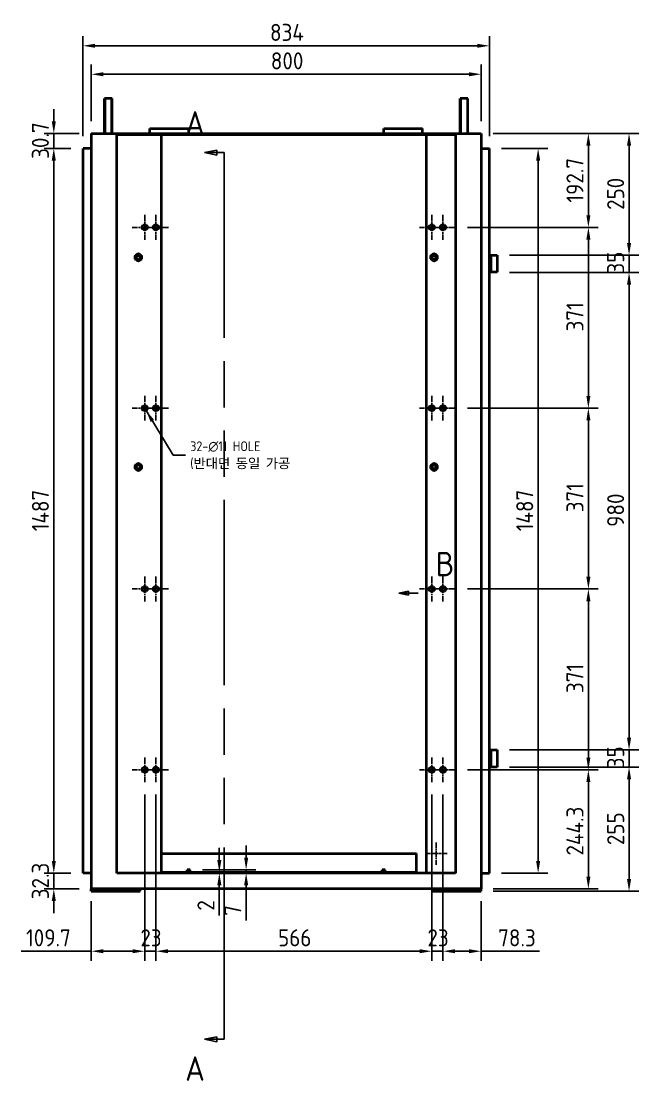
# Model space of a CAD drawing. Header units: millimetres. Extents: x 0 to 51860, y 0 to 5940.
# Drawn here: x 14688 to 15955, y 1581 to 3755 of the extents above; entities that cross this region are included whole.
import ezdxf

# ---------------------------------------------------------------- set-up
doc = ezdxf.new("R2010")
doc.units = ezdxf.units.MM
doc.header["$LTSCALE"] = 10
doc.linetypes.add('CHAIN', pattern=[0.3543, 0.2362, -0.0295, 0.0591, -0.0295])
doc.linetypes.add('DOUBLE_DASH_CHAIN', pattern=[1.2403, 0.6614, -0.0827, 0.1654, -0.0827, 0.1654, -0.0827])
for name, color, linetype, lineweight in [('가시적인 것(ISO)', 3, 'Continuous', 40), ('가시적인 좁은 것(ISO)', 3, 'Continuous', 35), ('기호(ISO)', 5, 'Continuous', 25), ('단면선(ISO)', 7, 'CHAIN', 25), ('중심 표식(ISO)', 1, 'Continuous', 25), ('치수(ISO)', 2, 'Continuous', 25)]:
    doc.layers.add(name, color=color, linetype=linetype, lineweight=lineweight)
doc.styles.add('부품번호텍스트_PSTEK_POSCO', font='isocp.shx')
doc.styles.add('치수 텍스트_PSTEK_POSCO', font='isocp.shx')
doc.dimstyles.new('치수_PSTEK_POSCO', dxfattribs={"dimscale": 10, "dimtxt": 3.5, "dimasz": 2.5, "dimexe": 2, "dimexo": 2.5, "dimgap": 1, "dimtad": 1, "dimrnd": 1e-08, "dimdsep": 46, "dimtxsty": '치수 텍스트_PSTEK_POSCO', "dimcen": 0.09, "dimdle": 10, "dimclrd": 7, "dimclre": 7, "dimclrt": 2, "dimadec": 1, "dimazin": 2, "dimtfac": 1, "dimtmove": 0, "dimatfit": 3, "dimfxl": 0, "dimtolj": 1, "dimlwd": -1, "dimlwe": -1, "dimarcsym": 0})
doc.dimstyles.new('치수_PSTEK_POSCO$7', dxfattribs={"dimscale": 10, "dimtxt": 3.5, "dimasz": 2.5, "dimexe": 2, "dimexo": 2.5, "dimgap": 1, "dimtad": 1, "dimrnd": 1e-08, "dimdsep": 46, "dimtxsty": '치수 텍스트_PSTEK_POSCO', "dimcen": 0.09, "dimdle": 10, "dimclrd": 7, "dimclre": 7, "dimclrt": 2, "dimadec": 1, "dimazin": 2, "dimtfac": 1, "dimtmove": 0, "dimatfit": 3, "dimfxl": 0, "dimtolj": 1, "dimlwd": -1, "dimlwe": -1, "dimarcsym": 0})

# ---------------------------------------------------------------- blocks, each defined once
blk = doc.blocks.new('*D78')
at = {"layer": 'Defpoints', "color": 0}
for p in [(14831.7, 3525.1), (14754.8, 3494.4), (14814.7, 3494.4)]:
    blk.add_point(p, dxfattribs=at)
at = {"layer": '치수(ISO)', "color": 7}
for p, q in [((14754.8, 3550.1), (14754.8, 3575.1)), ((14806.7, 3525.1), (14734.8, 3525.1)), ((14754.8, 3525.1), (14754.8, 3494.4)), ((14789.7, 3494.4), (14734.8, 3494.4)), ((14754.8, 3469.4), (14754.8, 3444.4))]:
    blk.add_line(p, q, dxfattribs=at)
for points in [[(14750.6, 3550.1), (14759, 3550.1), (14754.8, 3525.1)], [(14750.6, 3469.4), (14759, 3469.4), (14754.8, 3494.4)]]:
    blk.add_solid(points, dxfattribs=at)
at = {"layer": '치수(ISO)', "color": 2, "insert": (14727.3, 3473), "char_height": 35, "attachment_point": 4, "rotation": 90, "style": '치수 텍스트_PSTEK_POSCO'}
blk.add_mtext('\\A1;30.7', dxfattribs=at)
blk = doc.blocks.new('*D79')
at = {"layer": 'Defpoints', "color": 0}
for p in [(14814.7, 3494.4), (14754.8, 2007.4), (14814.7, 2007.4)]:
    blk.add_point(p, dxfattribs=at)
at = {"layer": '치수(ISO)', "color": 7}
for p, q in [((14789.7, 3494.4), (14734.8, 3494.4)), ((14754.8, 3469.4), (14754.8, 2032.4)), ((14789.7, 2007.4), (14734.8, 2007.4))]:
    blk.add_line(p, q, dxfattribs=at)
for points in [[(14750.6, 3469.4), (14759, 3469.4), (14754.8, 3494.4)], [(14750.6, 2032.4), (14759, 2032.4), (14754.8, 2007.4)]]:
    blk.add_solid(points, dxfattribs=at)
at = {"layer": '치수(ISO)', "color": 2, "insert": (14727.3, 2708.9), "char_height": 35, "attachment_point": 4, "rotation": 90, "style": '치수 텍스트_PSTEK_POSCO'}
blk.add_mtext('\\A1;1487', dxfattribs=at)
blk = doc.blocks.new('*D80')
at = {"layer": 'Defpoints', "color": 0}
for p in [(14814.7, 2007.4), (14754.8, 1975.1), (14831.7, 1975.1)]:
    blk.add_point(p, dxfattribs=at)
at = {"layer": '치수(ISO)', "color": 7}
for p, q in [((14754.8, 2032.4), (14754.8, 2057.4)), ((14789.7, 2007.4), (14734.8, 2007.4)), ((14754.8, 2007.4), (14754.8, 1975.1)), ((14806.7, 1975.1), (14734.8, 1975.1)), ((14754.8, 1950.1), (14754.8, 1925.1))]:
    blk.add_line(p, q, dxfattribs=at)
for points in [[(14750.6, 2032.4), (14759, 2032.4), (14754.8, 2007.4)], [(14750.6, 1950.1), (14759, 1950.1), (14754.8, 1975.1)]]:
    blk.add_solid(points, dxfattribs=at)
at = {"layer": '치수(ISO)', "color": 2, "insert": (14727.3, 1953.8), "char_height": 35, "attachment_point": 4, "rotation": 90, "style": '치수 텍스트_PSTEK_POSCO'}
blk.add_mtext('\\A1;32.3', dxfattribs=at)
blk = doc.blocks.new('*D81')
at = {"layer": 'Defpoints', "color": 0}
for p in [(14941.4, 2193.9), (14964.4, 2193.9), (14964.4, 1847.2)]:
    blk.add_point(p, dxfattribs=at)
at = {"layer": '치수(ISO)', "color": 7}
for p, q in [((14941.4, 2168.9), (14941.4, 1827.2)), ((14964.4, 2168.9), (14964.4, 1827.2)), ((14916.4, 1847.2), (14891.4, 1847.2)), ((14941.4, 1847.2), (14964.4, 1847.2)), ((14989.4, 1847.2), (15014.4, 1847.2))]:
    blk.add_line(p, q, dxfattribs=at)
for points in [[(14916.4, 1851.3), (14916.4, 1843), (14941.4, 1847.2)], [(14989.4, 1851.3), (14989.4, 1843), (14964.4, 1847.2)]]:
    blk.add_solid(points, dxfattribs=at)
at = {"layer": '치수(ISO)', "color": 2, "insert": (14932.5, 1874.7), "char_height": 35, "attachment_point": 4, "style": '치수 텍스트_PSTEK_POSCO'}
blk.add_mtext('\\A1;23', dxfattribs=at)
blk = doc.blocks.new('*D82')
at = {"layer": 'Defpoints', "color": 0}
for p in [(14964.4, 2193.9), (15530.4, 2193.9), (15530.4, 1847.2)]:
    blk.add_point(p, dxfattribs=at)
at = {"layer": '치수(ISO)', "color": 7}
for p, q in [((14964.4, 2168.9), (14964.4, 1827.2)), ((15530.4, 2168.9), (15530.4, 1827.2)), ((14989.4, 1847.2), (15505.4, 1847.2))]:
    blk.add_line(p, q, dxfattribs=at)
for points in [[(14989.4, 1851.3), (14989.4, 1843), (14964.4, 1847.2)], [(15505.4, 1851.3), (15505.4, 1843), (15530.4, 1847.2)]]:
    blk.add_solid(points, dxfattribs=at)
at = {"layer": '치수(ISO)', "color": 2, "insert": (15215.1, 1874.7), "char_height": 35, "attachment_point": 4, "style": '치수 텍스트_PSTEK_POSCO'}
blk.add_mtext('\\A1;566', dxfattribs=at)
blk = doc.blocks.new('*D83')
at = {"layer": 'Defpoints', "color": 0}
for p in [(15530.4, 2193.9), (15553.4, 2193.9), (15530.4, 1847.2)]:
    blk.add_point(p, dxfattribs=at)
at = {"layer": '치수(ISO)', "color": 7}
for p, q in [((15530.4, 2168.9), (15530.4, 1827.2)), ((15553.4, 2168.9), (15553.4, 1827.2)), ((15505.4, 1847.2), (15480.4, 1847.2)), ((15553.4, 1847.2), (15530.4, 1847.2)), ((15578.4, 1847.2), (15603.4, 1847.2))]:
    blk.add_line(p, q, dxfattribs=at)
for points in [[(15505.4, 1851.3), (15505.4, 1843), (15530.4, 1847.2)], [(15578.4, 1851.3), (15578.4, 1843), (15553.4, 1847.2)]]:
    blk.add_solid(points, dxfattribs=at)
at = {"layer": '치수(ISO)', "color": 2, "insert": (15521.5, 1874.7), "char_height": 35, "attachment_point": 4, "style": '치수 텍스트_PSTEK_POSCO'}
blk.add_mtext('\\A1;23', dxfattribs=at)
blk = doc.blocks.new('*D84')
at = {"layer": 'Defpoints', "color": 0}
for p in [(15553.4, 2193.9), (15631.7, 1975.1), (15631.7, 1847.2)]:
    blk.add_point(p, dxfattribs=at)
at = {"layer": '치수(ISO)', "color": 7}
for p, q in [((15553.4, 2168.9), (15553.4, 1827.2)), ((15631.7, 1950.1), (15631.7, 1827.2)), ((15578.4, 1847.2), (15606.7, 1847.2)), ((15631.7, 1847.2), (15751.7, 1847.2))]:
    blk.add_line(p, q, dxfattribs=at)
for points in [[(15578.4, 1851.3), (15578.4, 1843), (15553.4, 1847.2)], [(15606.7, 1851.3), (15606.7, 1843), (15631.7, 1847.2)]]:
    blk.add_solid(points, dxfattribs=at)
at = {"layer": '치수(ISO)', "color": 2, "insert": (15666.7, 1874.7), "char_height": 35, "attachment_point": 4, "style": '치수 텍스트_PSTEK_POSCO'}
blk.add_mtext('\\A1;78.3', dxfattribs=at)
blk = doc.blocks.new('*D85')
at = {"layer": 'Defpoints', "color": 0}
for p in [(14941.4, 2193.9), (14831.7, 1975.1), (14831.7, 1847.2)]:
    blk.add_point(p, dxfattribs=at)
at = {"layer": '치수(ISO)', "color": 7}
for p, q in [((14941.4, 2168.9), (14941.4, 1827.2)), ((14831.7, 1950.1), (14831.7, 1827.2)), ((14831.7, 1847.2), (14687.9, 1847.2)), ((14916.4, 1847.2), (14856.7, 1847.2))]:
    blk.add_line(p, q, dxfattribs=at)
for points in [[(14856.7, 1851.3), (14856.7, 1843), (14831.7, 1847.2)], [(14916.4, 1851.3), (14916.4, 1843), (14941.4, 1847.2)]]:
    blk.add_solid(points, dxfattribs=at)
at = {"layer": '치수(ISO)', "color": 2, "insert": (14697.9, 1874.7), "char_height": 35, "attachment_point": 4, "style": '치수 텍스트_PSTEK_POSCO'}
blk.add_mtext('\\A1;109.7', dxfattribs=at)
blk = doc.blocks.new('*D86')
at = {"layer": 'Defpoints', "color": 0}
for p in [(15578.9, 2219.4), (15851.8, 2219.4), (15631.7, 1975.1)]:
    blk.add_point(p, dxfattribs=at)
at = {"layer": '치수(ISO)', "color": 7}
for p, q in [((15603.9, 2219.4), (15871.8, 2219.4)), ((15851.8, 2000.1), (15851.8, 2194.4)), ((15656.7, 1975.1), (15871.8, 1975.1))]:
    blk.add_line(p, q, dxfattribs=at)
for points in [[(15847.7, 2194.4), (15856, 2194.4), (15851.8, 2219.4)], [(15847.7, 2000.1), (15856, 2000.1), (15851.8, 1975.1)]]:
    blk.add_solid(points, dxfattribs=at)
at = {"layer": '치수(ISO)', "color": 2, "insert": (15824.3, 2043.6), "char_height": 35, "attachment_point": 4, "rotation": 90, "style": '치수 텍스트_PSTEK_POSCO'}
blk.add_mtext('\\A1;244.3', dxfattribs=at)
blk = doc.blocks.new('*D87')
at = {"layer": 'Defpoints', "color": 0}
for p in [(15578.9, 2590.4), (15851.8, 2590.4), (15578.9, 2219.4)]:
    blk.add_point(p, dxfattribs=at)
at = {"layer": '치수(ISO)', "color": 7}
for p, q in [((15603.9, 2590.4), (15871.8, 2590.4)), ((15851.8, 2244.4), (15851.8, 2565.4)), ((15603.9, 2219.4), (15871.8, 2219.4))]:
    blk.add_line(p, q, dxfattribs=at)
for points in [[(15847.7, 2565.4), (15856, 2565.4), (15851.8, 2590.4)], [(15847.7, 2244.4), (15856, 2244.4), (15851.8, 2219.4)]]:
    blk.add_solid(points, dxfattribs=at)
at = {"layer": '치수(ISO)', "color": 2, "insert": (15824.3, 2376.9), "char_height": 35, "attachment_point": 4, "rotation": 90, "style": '치수 텍스트_PSTEK_POSCO'}
blk.add_mtext('\\A1;371', dxfattribs=at)
blk = doc.blocks.new('*D88')
at = {"layer": 'Defpoints', "color": 0}
for p in [(15578.9, 2961.4), (15851.8, 2961.4), (15578.9, 2590.4)]:
    blk.add_point(p, dxfattribs=at)
at = {"layer": '치수(ISO)', "color": 7}
for p, q in [((15603.9, 2961.4), (15871.8, 2961.4)), ((15851.8, 2615.4), (15851.8, 2936.4)), ((15603.9, 2590.4), (15871.8, 2590.4))]:
    blk.add_line(p, q, dxfattribs=at)
for points in [[(15847.7, 2936.4), (15856, 2936.4), (15851.8, 2961.4)], [(15847.7, 2615.4), (15856, 2615.4), (15851.8, 2590.4)]]:
    blk.add_solid(points, dxfattribs=at)
at = {"layer": '치수(ISO)', "color": 2, "insert": (15824.3, 2747.9), "char_height": 35, "attachment_point": 4, "rotation": 90, "style": '치수 텍스트_PSTEK_POSCO'}
blk.add_mtext('\\A1;371', dxfattribs=at)
blk = doc.blocks.new('*D89')
at = {"layer": 'Defpoints', "color": 0}
for p in [(15578.9, 3332.4), (15851.8, 3332.4), (15578.9, 2961.4)]:
    blk.add_point(p, dxfattribs=at)
at = {"layer": '치수(ISO)', "color": 7}
for p, q in [((15603.9, 3332.4), (15871.8, 3332.4)), ((15851.8, 2986.4), (15851.8, 3307.4)), ((15603.9, 2961.4), (15871.8, 2961.4))]:
    blk.add_line(p, q, dxfattribs=at)
for points in [[(15847.7, 3307.4), (15856, 3307.4), (15851.8, 3332.4)], [(15847.7, 2986.4), (15856, 2986.4), (15851.8, 2961.4)]]:
    blk.add_solid(points, dxfattribs=at)
at = {"layer": '치수(ISO)', "color": 2, "insert": (15824.3, 3118.9), "char_height": 35, "attachment_point": 4, "rotation": 90, "style": '치수 텍스트_PSTEK_POSCO'}
blk.add_mtext('\\A1;371', dxfattribs=at)
blk = doc.blocks.new('*D90')
at = {"layer": 'Defpoints', "color": 0}
for p in [(15631.7, 3525.1), (15851.8, 3525.1), (15578.9, 3332.4)]:
    blk.add_point(p, dxfattribs=at)
at = {"layer": '치수(ISO)', "color": 7}
for p, q in [((15656.7, 3525.1), (15871.8, 3525.1)), ((15851.8, 3357.4), (15851.8, 3500.1)), ((15603.9, 3332.4), (15871.8, 3332.4))]:
    blk.add_line(p, q, dxfattribs=at)
for points in [[(15847.7, 3500.1), (15856, 3500.1), (15851.8, 3525.1)], [(15847.7, 3357.4), (15856, 3357.4), (15851.8, 3332.4)]]:
    blk.add_solid(points, dxfattribs=at)
at = {"layer": '치수(ISO)', "color": 2, "insert": (15824.3, 3383.2), "char_height": 35, "attachment_point": 4, "rotation": 90, "style": '치수 텍스트_PSTEK_POSCO'}
blk.add_mtext('\\A1;192.7', dxfattribs=at)
blk = doc.blocks.new('*D91')
at = {"layer": 'Defpoints', "color": 0}
for p in [(15648.7, 3494.4), (15748.7, 3494.4), (15648.7, 2007.4)]:
    blk.add_point(p, dxfattribs=at)
at = {"layer": '치수(ISO)', "color": 7}
for p, q in [((15673.7, 3494.4), (15768.7, 3494.4)), ((15748.7, 2032.4), (15748.7, 3469.4)), ((15673.7, 2007.4), (15768.7, 2007.4))]:
    blk.add_line(p, q, dxfattribs=at)
for points in [[(15744.6, 3469.4), (15752.9, 3469.4), (15748.7, 3494.4)], [(15744.6, 2032.4), (15752.9, 2032.4), (15748.7, 2007.4)]]:
    blk.add_solid(points, dxfattribs=at)
at = {"layer": '치수(ISO)', "color": 2, "insert": (15721.2, 2708.9), "char_height": 35, "attachment_point": 4, "rotation": 90, "style": '치수 텍스트_PSTEK_POSCO'}
blk.add_mtext('\\A1;1487', dxfattribs=at)
blk = doc.blocks.new('2dTransSection0')
at = {"layer": '단면선(ISO)', "linetype": 'Continuous'}
for p, q in [((449.4, 349.07), (446.9, 348.57)), ((449.4, 348.57), (446.9, 348.57)), ((446.9, 348.57), (449.4, 348.07)), ((449.4, 348.07), (449.4, 349.07)), ((450.9, 348.57), (449.4, 348.57)), ((450.9, 348.57), (450.9, 344.81)), ((450.9, 170.39), (450.9, 166.64)), ((449.4, 167.14), (446.9, 166.64)), ((449.4, 166.64), (446.9, 166.64)), ((446.9, 166.64), (449.4, 166.14)), ((449.4, 166.14), (449.4, 167.14)), ((450.9, 166.64), (449.4, 166.64))]:
    blk.add_line(p, q, dxfattribs=at)
at = {"layer": '단면선(ISO)', "linetype": 'DOUBLE_DASH_CHAIN', "ltscale": 5.746134}
blk.add_line((450.9, 348.57), (450.9, 166.64), dxfattribs=at)
at = {"layer": '단면선(ISO)', "linetype": 'Continuous', "flags": 128}
for points in [[(449.4, 349.07), (446.9, 348.57)], [(449.4, 167.14), (446.9, 166.64)]]:
    blk.add_lwpolyline(points, dxfattribs=at)
at = {"layer": '단면선(ISO)'}
for points in [[(449.4, 349.07), (446.9, 348.57), (449.4, 348.07), (449.4, 349.07)], [(449.4, 167.14), (446.9, 166.64), (449.4, 166.14), (449.4, 167.14)]]:
    blk.add_solid(points, dxfattribs=at)
at = {"layer": '단면선(ISO)', "char_height": 5, "attachment_point": 7, "style": '부품번호텍스트_PSTEK_POSCO'}
for insert in [(442.93, 352.07), (442.93, 158.13)]:
    blk.add_mtext('A', dxfattribs=dict(at, insert=insert))
blk = doc.blocks.new('2dTransSection1')
at = {"layer": '단면선(ISO)', "linetype": 'Continuous'}
for p, q in [((488.77, 258.56), (486.77, 258.16)), ((488.77, 258.16), (486.77, 258.16)), ((486.77, 258.16), (488.77, 257.76)), ((488.77, 257.76), (488.77, 258.56)), ((490.77, 258.16), (488.77, 258.16))]:
    blk.add_line(p, q, dxfattribs=at)
at = {"layer": '단면선(ISO)', "linetype": 'Continuous', "flags": 128}
blk.add_lwpolyline([(488.77, 258.56), (486.77, 258.16)], dxfattribs=at)
at = {"layer": '단면선(ISO)'}
blk.add_solid([(488.77, 258.56), (486.77, 258.16), (488.77, 257.76), (488.77, 258.56)], dxfattribs=at)
at = {"layer": '단면선(ISO)', "insert": (494.34, 261.66), "char_height": 5, "attachment_point": 7, "style": '부품번호텍스트_PSTEK_POSCO'}
blk.add_mtext('B', dxfattribs=at)
blk = doc.blocks.new('*D139')
at = {"layer": 'Defpoints', "color": 0}
for p in [(15664.7, 3240.1), (15664.7, 2260.1), (15935.3, 2260.1)]:
    blk.add_point(p, dxfattribs=at)
at = {"layer": '치수(ISO)', "color": 7}
for p, q in [((15689.7, 3240.1), (15955.3, 3240.1)), ((15935.3, 3215.1), (15935.3, 2285.1)), ((15689.7, 2260.1), (15955.3, 2260.1))]:
    blk.add_line(p, q, dxfattribs=at)
for points in [[(15931.1, 3215.1), (15939.5, 3215.1), (15935.3, 3240.1)], [(15931.1, 2285.1), (15939.5, 2285.1), (15935.3, 2260.1)]]:
    blk.add_solid(points, dxfattribs=at)
at = {"layer": '치수(ISO)', "color": 2, "insert": (15907.8, 2717.9), "char_height": 35, "attachment_point": 4, "rotation": 90, "style": '치수 텍스트_PSTEK_POSCO'}
blk.add_mtext('\\A1;980', dxfattribs=at)
blk = doc.blocks.new('*D140')
at = {"layer": 'Defpoints', "color": 0}
for p in [(15664.7, 2260.1), (15935.3, 2260.1), (15664.7, 2225.1)]:
    blk.add_point(p, dxfattribs=at)
at = {"layer": '치수(ISO)', "color": 7}
for p, q in [((15935.3, 2285.1), (15935.3, 2310.1)), ((15689.7, 2260.1), (15955.3, 2260.1)), ((15935.3, 2225.1), (15935.3, 2260.1)), ((15689.7, 2225.1), (15955.3, 2225.1)), ((15935.3, 2200.1), (15935.3, 2175.1))]:
    blk.add_line(p, q, dxfattribs=at)
for points in [[(15931.1, 2285.1), (15939.5, 2285.1), (15935.3, 2260.1)], [(15931.1, 2200.1), (15939.5, 2200.1), (15935.3, 2225.1)]]:
    blk.add_solid(points, dxfattribs=at)
at = {"layer": '치수(ISO)', "color": 2, "insert": (15907.8, 2222.6), "char_height": 35, "attachment_point": 4, "rotation": 90, "style": '치수 텍스트_PSTEK_POSCO'}
blk.add_mtext('\\A1;35', dxfattribs=at)
blk = doc.blocks.new('*D141')
at = {"layer": 'Defpoints', "color": 0}
for p in [(15664.7, 2225.1), (15631.7, 1970.1), (15935.3, 1970.1)]:
    blk.add_point(p, dxfattribs=at)
at = {"layer": '치수(ISO)', "color": 7}
for p, q in [((15689.7, 2225.1), (15955.3, 2225.1)), ((15935.3, 2200.1), (15935.3, 1995.1)), ((15656.7, 1970.1), (15955.3, 1970.1))]:
    blk.add_line(p, q, dxfattribs=at)
for points in [[(15931.1, 2200.1), (15939.5, 2200.1), (15935.3, 2225.1)], [(15931.1, 1995.1), (15939.5, 1995.1), (15935.3, 1970.1)]]:
    blk.add_solid(points, dxfattribs=at)
at = {"layer": '치수(ISO)', "color": 2, "insert": (15907.8, 2064.9), "char_height": 35, "attachment_point": 4, "rotation": 90, "style": '치수 텍스트_PSTEK_POSCO'}
blk.add_mtext('\\A1;255', dxfattribs=at)
blk = doc.blocks.new('*D142')
at = {"layer": 'Defpoints', "color": 0}
for p in [(15664.7, 3275.1), (15664.7, 3240.1), (15935.3, 3240.1)]:
    blk.add_point(p, dxfattribs=at)
at = {"layer": '치수(ISO)', "color": 7}
for p, q in [((15935.3, 3300.1), (15935.3, 3325.1)), ((15689.7, 3275.1), (15955.3, 3275.1)), ((15935.3, 3275.1), (15935.3, 3240.1)), ((15689.7, 3240.1), (15955.3, 3240.1)), ((15935.3, 3215.1), (15935.3, 3190.1))]:
    blk.add_line(p, q, dxfattribs=at)
for points in [[(15931.1, 3300.1), (15939.5, 3300.1), (15935.3, 3275.1)], [(15931.1, 3215.1), (15939.5, 3215.1), (15935.3, 3240.1)]]:
    blk.add_solid(points, dxfattribs=at)
at = {"layer": '치수(ISO)', "color": 2, "insert": (15907.8, 3237.6), "char_height": 35, "attachment_point": 4, "rotation": 90, "style": '치수 텍스트_PSTEK_POSCO'}
blk.add_mtext('\\A1;35', dxfattribs=at)
blk = doc.blocks.new('*D143')
at = {"layer": 'Defpoints', "color": 0}
for p in [(15631.7, 3525.1), (15664.7, 3275.1), (15935.3, 3275.1)]:
    blk.add_point(p, dxfattribs=at)
at = {"layer": '치수(ISO)', "color": 7}
for p, q in [((15656.7, 3525.1), (15955.3, 3525.1)), ((15935.3, 3500.1), (15935.3, 3300.1)), ((15689.7, 3275.1), (15955.3, 3275.1))]:
    blk.add_line(p, q, dxfattribs=at)
for points in [[(15931.1, 3500.1), (15939.5, 3500.1), (15935.3, 3525.1)], [(15931.1, 3300.1), (15939.5, 3300.1), (15935.3, 3275.1)]]:
    blk.add_solid(points, dxfattribs=at)
at = {"layer": '치수(ISO)', "color": 2, "insert": (15907.8, 3368.2), "char_height": 35, "attachment_point": 4, "rotation": 90, "style": '치수 텍스트_PSTEK_POSCO'}
blk.add_mtext('\\A1;250', dxfattribs=at)
blk = doc.blocks.new('*D144')
at = {"layer": 'Defpoints', "color": 0}
for p in [(15648.7, 3704.9), (14814.7, 3494.4), (15648.7, 3494.4)]:
    blk.add_point(p, dxfattribs=at)
at = {"layer": '치수(ISO)', "color": 7}
for p, q in [((14814.7, 3519.4), (14814.7, 3724.9)), ((15648.7, 3519.4), (15648.7, 3724.9)), ((14839.7, 3704.9), (15623.7, 3704.9))]:
    blk.add_line(p, q, dxfattribs=at)
for points in [[(14839.7, 3709.1), (14839.7, 3700.8), (14814.7, 3704.9)], [(15623.7, 3709.1), (15623.7, 3700.8), (15648.7, 3704.9)]]:
    blk.add_solid(points, dxfattribs=at)
at = {"layer": '치수(ISO)', "color": 2, "insert": (15198.5, 3732.4), "char_height": 35, "attachment_point": 4, "style": '치수 텍스트_PSTEK_POSCO'}
blk.add_mtext('\\A1;834', dxfattribs=at)
blk = doc.blocks.new('*D145')
at = {"layer": 'Defpoints', "color": 0}
for p in [(15631.7, 3646.5), (14831.7, 3525.1), (15631.7, 3525.1)]:
    blk.add_point(p, dxfattribs=at)
at = {"layer": '치수(ISO)', "color": 7}
for p, q in [((14831.7, 3550.1), (14831.7, 3666.5)), ((15631.7, 3550.1), (15631.7, 3666.5)), ((14856.7, 3646.5), (15606.7, 3646.5))]:
    blk.add_line(p, q, dxfattribs=at)
for points in [[(14856.7, 3650.7), (14856.7, 3642.3), (14831.7, 3646.5)], [(15606.7, 3650.7), (15606.7, 3642.3), (15631.7, 3646.5)]]:
    blk.add_solid(points, dxfattribs=at)
at = {"layer": '치수(ISO)', "color": 2, "insert": (15200.2, 3674), "char_height": 35, "attachment_point": 4, "style": '치수 텍스트_PSTEK_POSCO'}
blk.add_mtext('\\A1;800', dxfattribs=at)
blk = doc.blocks.new('*D159')
at = {"layer": 'Defpoints', "color": 0}
for p in [(15034.7, 2014.4), (15100.8, 2007.4), (15149.5, 2007.4)]:
    blk.add_point(p, dxfattribs=at)
at = {"layer": '치수(ISO)', "color": 7}
for p, q in [((15149.5, 2039.4), (15149.5, 2064.4)), ((15059.7, 2014.4), (15169.5, 2014.4)), ((15149.5, 2014.4), (15149.5, 2007.4)), ((15149.5, 1982.4), (15149.5, 1909.9))]:
    blk.add_line(p, q, dxfattribs=at)
for points in [[(15145.4, 2039.4), (15153.7, 2039.4), (15149.5, 2014.4)], [(15145.4, 1982.4), (15153.7, 1982.4), (15149.5, 2007.4)]]:
    blk.add_solid(points, dxfattribs=at)
at = {"layer": '치수(ISO)', "color": 2, "insert": (15122, 1919.9), "char_height": 35, "attachment_point": 4, "rotation": 90, "style": '치수 텍스트_PSTEK_POSCO'}
blk.add_mtext('\\A1;7', dxfattribs=at)
blk = doc.blocks.new('*D160')
at = {"layer": 'Defpoints', "color": 0}
for p in [(15034.7, 2009.4), (15094.5, 2007.4), (15146.8, 2007.4)]:
    blk.add_point(p, dxfattribs=at)
at = {"layer": '치수(ISO)', "color": 7}
for p, q in [((15094.5, 2034.4), (15094.5, 2059.4)), ((15059.7, 2009.4), (15114.5, 2009.4)), ((15094.5, 2009.4), (15094.5, 2007.4)), ((15094.5, 1982.4), (15094.5, 1920.4))]:
    blk.add_line(p, q, dxfattribs=at)
for points in [[(15090.3, 2034.4), (15098.7, 2034.4), (15094.5, 2009.4)], [(15090.3, 1982.4), (15098.7, 1982.4), (15094.5, 2007.4)]]:
    blk.add_solid(points, dxfattribs=at)
at = {"layer": '치수(ISO)', "color": 2, "insert": (15067, 1930.4), "char_height": 35, "attachment_point": 4, "rotation": 90, "style": '치수 텍스트_PSTEK_POSCO'}
blk.add_mtext('\\A1;2', dxfattribs=at)

msp = doc.modelspace()

# ---------------------------------------------------------------- linework, layer by layer
at = {"layer": '가시적인 것(ISO)'}
for p, q in [((14874.7464, 3596.813), (14858.7464, 3596.813)), ((14858.7464, 3525.113), (14858.7464, 3596.813)), ((14874.7464, 3525.113), (14874.7464, 3596.813)), ((15604.7464, 3596.813), (15588.7464, 3596.813)), ((15588.7464, 3525.113), (15588.7464, 3596.813)), ((15604.7464, 3525.113), (15604.7464, 3596.813)), ((14831.7464, 3525.113), (15631.7464, 3525.113)), ((14831.7464, 3525.113), (14831.7464, 1975.113)), ((14884.0464, 3522.813), (15579.4464, 3522.813)), ((14884.0464, 2007.413), (14884.0464, 3522.813)), ((14951.7464, 3525.113), (14951.7464, 3535.113)), ((14951.7464, 3535.113), (15031.7464, 3535.113)), ((14976.0464, 2007.413), (14976.0464, 3522.813)), ((15031.7464, 3525.113), (15031.7464, 3535.113)), ((15431.7464, 3525.113), (15431.7464, 3535.113)), ((15431.7464, 3535.113), (15511.7464, 3535.113)), ((15511.7464, 3525.113), (15511.7464, 3535.113)), ((15519.4464, 2007.413), (15519.4464, 3522.813)), ((15579.4464, 3522.813), (15579.4464, 2007.413)), ((15631.7464, 3525.113), (15631.7464, 1975.113)), ((14814.7464, 2007.413), (14814.7464, 3494.413)), ((14831.7464, 3494.413), (14814.7464, 3494.413)), ((15631.7464, 3494.413), (15648.7464, 3494.413)), ((15648.7464, 2007.413), (15648.7464, 3494.413)), ((15648.7464, 3275.113), (15651.7464, 3275.113)), ((15651.7464, 3275.113), (15664.7464, 3275.113)), ((15651.7464, 3275.113), (15651.7464, 3240.113)), ((15664.7464, 3275.113), (15664.7464, 3240.113)), ((15651.7464, 3240.113), (15648.7464, 3240.113)), ((15664.7464, 3240.113), (15651.7464, 3240.113)), ((15648.7464, 2260.113), (15651.7464, 2260.113)), ((15651.7464, 2260.113), (15664.7464, 2260.113)), ((15651.7464, 2260.113), (15651.7464, 2225.113)), ((15664.7464, 2260.113), (15664.7464, 2225.113)), ((15651.7464, 2225.113), (15648.7464, 2225.113)), ((15664.7464, 2225.113), (15651.7464, 2225.113)), ((14976.0464, 2047.413), (15499.0464, 2047.413)), ((15499.0464, 2009.413), (15499.0464, 2047.413)), ((14831.7464, 2007.413), (14814.7464, 2007.413)), ((15579.4464, 2007.413), (14884.0464, 2007.413)), ((14976.0464, 2009.413), (15026.7464, 2009.413)), ((15036.7464, 2009.413), (15026.7464, 2009.413)), ((15026.7464, 2007.413), (15026.7464, 2009.413)), ((15034.7464, 2014.413), (15028.7464, 2014.413)), ((15028.7464, 2009.413), (15028.7464, 2014.413)), ((15034.7464, 2009.413), (15034.7464, 2014.413)), ((15036.7464, 2007.413), (15036.7464, 2009.413)), ((15036.7464, 2009.413), (15426.7464, 2009.413)), ((15436.7464, 2009.413), (15426.7464, 2009.413)), ((15426.7464, 2007.413), (15426.7464, 2009.413)), ((15434.7464, 2014.413), (15428.7464, 2014.413)), ((15428.7464, 2009.413), (15428.7464, 2014.413)), ((15434.7464, 2009.413), (15434.7464, 2014.413)), ((15436.7464, 2007.413), (15436.7464, 2009.413)), ((15436.7464, 2009.413), (15499.0464, 2009.413)), ((15499.0464, 2007.413), (15499.0464, 2009.413)), ((15631.7464, 2007.413), (15648.7464, 2007.413)), ((15631.7464, 1975.113), (14831.7464, 1975.113)), ((14831.7464, 1975.113), (14931.7464, 1975.113)), ((14831.7464, 1970.113), (14831.7464, 1975.113)), ((14831.7464, 1970.113), (14931.7464, 1970.113)), ((14931.7464, 1970.113), (14931.7464, 1975.113)), ((15531.7464, 1975.113), (15631.7464, 1975.113)), ((15531.7464, 1970.113), (15531.7464, 1975.113)), ((15531.7464, 1970.113), (15631.7464, 1970.113)), ((15631.7464, 1970.113), (15631.7464, 1975.113))]:
    msp.add_line(p, q, dxfattribs=at)
for centre, radius in [((14941.4464, 3332.413), 5.5), ((14964.4464, 3332.413), 5.5), ((15530.4464, 3332.413), 5.5), ((15553.4464, 3332.413), 5.5), ((14928.2464, 3270.813), 4.2), ((14928.2464, 3270.813), 4), ((15535.2464, 3270.813), 4.2), ((15535.2464, 3270.813), 4), ((14941.4464, 2961.413), 5.5), ((14964.4464, 2961.413), 5.5), ((15530.4464, 2961.413), 5.5), ((15553.4464, 2961.413), 5.5), ((14928.2464, 2840.813), 4.2), ((14928.2464, 2840.813), 4), ((15535.2464, 2840.813), 4.2), ((15535.2464, 2840.813), 4), ((14941.4464, 2590.413), 5.5), ((14964.4464, 2590.413), 5.5), ((15530.4464, 2590.413), 5.5), ((15553.4464, 2590.413), 5.5), ((14941.4464, 2219.413), 5.5), ((14964.4464, 2219.413), 5.5), ((15530.4464, 2219.413), 5.5), ((15553.4464, 2219.413), 5.5)]:
    msp.add_circle(centre, radius, dxfattribs=at)
for centre, radius, start, end in [((14928.2464, 3270.813), 6.5, 120, 180), ((14928.2464, 3270.813), 7.1903, 145.3110652, 154.6889348), ((14928.2464, 3270.813), 6.5, 180, 240), ((14928.2464, 3270.813), 7.1903, 205.3110652, 214.6889348), ((14928.2464, 3270.813), 6.5, 60, 120), ((14928.2464, 3270.813), 6.5, 240, 300), ((14928.2464, 3270.813), 7.1903, 85.3110652, 94.6889348), ((14928.2464, 3270.813), 7.1903, 265.3110652, 274.6889348), ((14928.2464, 3270.813), 6.5, 0, 60), ((14928.2464, 3270.813), 6.5, 300, 0), ((14928.2464, 3270.813), 7.1903, 25.3110652, 34.6889348), ((14928.2464, 3270.813), 7.1903, 325.3110652, 334.6889348), ((15535.2464, 3270.813), 6.5, 120, 180), ((15535.2464, 3270.813), 7.1903, 145.3110652, 154.6889348), ((15535.2464, 3270.813), 6.5, 180, 240), ((15535.2464, 3270.813), 7.1903, 205.3110652, 214.6889348), ((15535.2464, 3270.813), 6.5, 60, 120), ((15535.2464, 3270.813), 6.5, 240, 300), ((15535.2464, 3270.813), 7.1903, 85.3110652, 94.6889348), ((15535.2464, 3270.813), 7.1903, 265.3110652, 274.6889348), ((15535.2464, 3270.813), 6.5, 0, 60), ((15535.2464, 3270.813), 6.5, 300, 0), ((15535.2464, 3270.813), 7.1903, 25.3110652, 34.6889348), ((15535.2464, 3270.813), 7.1903, 325.3110652, 334.6889348), ((14928.2464, 2840.813), 6.5, 120, 180), ((14928.2464, 2840.813), 7.1903, 145.3110652, 154.6889348), ((14928.2464, 2840.813), 6.5, 180, 240), ((14928.2464, 2840.813), 7.1903, 205.3110652, 214.6889348), ((14928.2464, 2840.813), 6.5, 60, 120), ((14928.2464, 2840.813), 6.5, 240, 300), ((14928.2464, 2840.813), 7.1903, 85.3110652, 94.6889348), ((14928.2464, 2840.813), 7.1903, 265.3110652, 274.6889348), ((14928.2464, 2840.813), 6.5, 0, 60), ((14928.2464, 2840.813), 6.5, 300, 0), ((14928.2464, 2840.813), 7.1903, 25.3110652, 34.6889348), ((14928.2464, 2840.813), 7.1903, 325.3110652, 334.6889348), ((15535.2464, 2840.813), 6.5, 120, 180), ((15535.2464, 2840.813), 7.1903, 145.3110652, 154.6889348), ((15535.2464, 2840.813), 6.5, 180, 240), ((15535.2464, 2840.813), 7.1903, 205.3110652, 214.6889348), ((15535.2464, 2840.813), 6.5, 60, 120), ((15535.2464, 2840.813), 6.5, 240, 300), ((15535.2464, 2840.813), 7.1903, 85.3110652, 94.6889348), ((15535.2464, 2840.813), 7.1903, 265.3110652, 274.6889348), ((15535.2464, 2840.813), 6.5, 0, 60), ((15535.2464, 2840.813), 6.5, 300, 0), ((15535.2464, 2840.813), 7.1903, 25.3110652, 34.6889348), ((15535.2464, 2840.813), 7.1903, 325.3110652, 334.6889348)]:
    msp.add_arc(centre, radius, start, end, dxfattribs=at)
for points, weights in [([(14921.7464, 3270.813), (14921.7464, 3272.2725), (14921.7464, 3273.8871)], [1, 1.03161221876, 1.01056542855]), ([(14921.7464, 3267.7389), (14921.7464, 3269.3535), (14921.7464, 3270.813)], [1.01056542855, 1.03161221876, 1]), ([(14922.3342, 3274.9051), (14923.7324, 3275.7124), (14924.9964, 3276.4422)], [1.01056542855, 1.03161221876, 1]), ([(14924.9964, 3265.1838), (14923.7324, 3265.9136), (14922.3342, 3266.7209)], [1, 1.03161221876, 1.01056542855]), ([(14924.9964, 3276.4422), (14926.2604, 3277.1719), (14927.6586, 3277.9792)], [1, 1.03161221876, 1.01056542855]), ([(14927.6586, 3263.6468), (14926.2604, 3264.4541), (14924.9964, 3265.1838)], [1.01056542855, 1.03161221876, 1]), ([(14928.8342, 3277.9792), (14930.2324, 3277.1719), (14931.4964, 3276.4422)], [1.01056542855, 1.03161221876, 1]), ([(14931.4964, 3265.1838), (14930.2324, 3264.4541), (14928.8342, 3263.6468)], [1, 1.03161221876, 1.01056542855]), ([(14931.4964, 3276.4422), (14932.7604, 3275.7124), (14934.1586, 3274.9051)], [1, 1.03161221876, 1.01056542855]), ([(14934.1586, 3266.7209), (14932.7604, 3265.9136), (14931.4964, 3265.1838)], [1.01056542855, 1.03161221876, 1]), ([(14934.7464, 3273.8871), (14934.7464, 3272.2725), (14934.7464, 3270.813)], [1.01056542855, 1.03161221876, 1]), ([(14934.7464, 3270.813), (14934.7464, 3269.3535), (14934.7464, 3267.7389)], [1, 1.03161221876, 1.01056542855]), ([(15528.7464, 3270.813), (15528.7464, 3272.2725), (15528.7464, 3273.8871)], [1, 1.03161221876, 1.01056542855]), ([(15528.7464, 3267.7389), (15528.7464, 3269.3535), (15528.7464, 3270.813)], [1.01056542855, 1.03161221876, 1]), ([(15529.3342, 3274.9051), (15530.7324, 3275.7124), (15531.9964, 3276.4422)], [1.01056542855, 1.03161221876, 1]), ([(15531.9964, 3265.1838), (15530.7324, 3265.9136), (15529.3342, 3266.7209)], [1, 1.03161221876, 1.01056542855]), ([(15531.9964, 3276.4422), (15533.2604, 3277.1719), (15534.6586, 3277.9792)], [1, 1.03161221876, 1.01056542855]), ([(15534.6586, 3263.6468), (15533.2604, 3264.4541), (15531.9964, 3265.1838)], [1.01056542855, 1.03161221876, 1]), ([(15535.8342, 3277.9792), (15537.2324, 3277.1719), (15538.4964, 3276.4422)], [1.01056542855, 1.03161221876, 1]), ([(15538.4964, 3265.1838), (15537.2324, 3264.4541), (15535.8342, 3263.6468)], [1, 1.03161221876, 1.01056542855]), ([(15538.4964, 3276.4422), (15539.7604, 3275.7124), (15541.1586, 3274.9051)], [1, 1.03161221876, 1.01056542855]), ([(15541.1586, 3266.7209), (15539.7604, 3265.9136), (15538.4964, 3265.1838)], [1.01056542855, 1.03161221876, 1]), ([(15541.7464, 3273.8871), (15541.7464, 3272.2725), (15541.7464, 3270.813)], [1.01056542855, 1.03161221876, 1]), ([(15541.7464, 3270.813), (15541.7464, 3269.3535), (15541.7464, 3267.7389)], [1, 1.03161221876, 1.01056542855]), ([(14921.7464, 2840.813), (14921.7464, 2842.2725), (14921.7464, 2843.8871)], [1, 1.03161221876, 1.01056542855]), ([(14921.7464, 2837.7389), (14921.7464, 2839.3535), (14921.7464, 2840.813)], [1.01056542855, 1.03161221876, 1]), ([(14922.3342, 2844.9051), (14923.7324, 2845.7124), (14924.9964, 2846.4422)], [1.01056542855, 1.03161221876, 1]), ([(14924.9964, 2835.1838), (14923.7324, 2835.9136), (14922.3342, 2836.7209)], [1, 1.03161221876, 1.01056542855]), ([(14924.9964, 2846.4422), (14926.2604, 2847.1719), (14927.6586, 2847.9792)], [1, 1.03161221876, 1.01056542855]), ([(14927.6586, 2833.6468), (14926.2604, 2834.4541), (14924.9964, 2835.1838)], [1.01056542855, 1.03161221876, 1]), ([(14928.8342, 2847.9792), (14930.2324, 2847.1719), (14931.4964, 2846.4422)], [1.01056542855, 1.03161221876, 1]), ([(14931.4964, 2835.1838), (14930.2324, 2834.4541), (14928.8342, 2833.6468)], [1, 1.03161221876, 1.01056542855]), ([(14931.4964, 2846.4422), (14932.7604, 2845.7124), (14934.1586, 2844.9051)], [1, 1.03161221876, 1.01056542855]), ([(14934.1586, 2836.7209), (14932.7604, 2835.9136), (14931.4964, 2835.1838)], [1.01056542855, 1.03161221876, 1]), ([(14934.7464, 2843.8871), (14934.7464, 2842.2725), (14934.7464, 2840.813)], [1.01056542855, 1.03161221876, 1]), ([(14934.7464, 2840.813), (14934.7464, 2839.3535), (14934.7464, 2837.7389)], [1, 1.03161221876, 1.01056542855]), ([(15528.7464, 2840.813), (15528.7464, 2842.2725), (15528.7464, 2843.8871)], [1, 1.03161221876, 1.01056542855]), ([(15528.7464, 2837.7389), (15528.7464, 2839.3535), (15528.7464, 2840.813)], [1.01056542855, 1.03161221876, 1]), ([(15529.3342, 2844.9051), (15530.7324, 2845.7124), (15531.9964, 2846.4422)], [1.01056542855, 1.03161221876, 1]), ([(15531.9964, 2835.1838), (15530.7324, 2835.9136), (15529.3342, 2836.7209)], [1, 1.03161221876, 1.01056542855]), ([(15531.9964, 2846.4422), (15533.2604, 2847.1719), (15534.6586, 2847.9792)], [1, 1.03161221876, 1.01056542855]), ([(15534.6586, 2833.6468), (15533.2604, 2834.4541), (15531.9964, 2835.1838)], [1.01056542855, 1.03161221876, 1]), ([(15535.8342, 2847.9792), (15537.2324, 2847.1719), (15538.4964, 2846.4422)], [1.01056542855, 1.03161221876, 1]), ([(15538.4964, 2835.1838), (15537.2324, 2834.4541), (15535.8342, 2833.6468)], [1, 1.03161221876, 1.01056542855]), ([(15538.4964, 2846.4422), (15539.7604, 2845.7124), (15541.1586, 2844.9051)], [1, 1.03161221876, 1.01056542855]), ([(15541.1586, 2836.7209), (15539.7604, 2835.9136), (15538.4964, 2835.1838)], [1.01056542855, 1.03161221876, 1]), ([(15541.7464, 2843.8871), (15541.7464, 2842.2725), (15541.7464, 2840.813)], [1.01056542855, 1.03161221876, 1]), ([(15541.7464, 2840.813), (15541.7464, 2839.3535), (15541.7464, 2837.7389)], [1, 1.03161221876, 1.01056542855])]:
    msp.add_rational_spline(points, weights, degree=2, dxfattribs=at)
at = {"layer": '가시적인 좁은 것(ISO)'}
for p, q in [((14859.9519, 3596.813), (14859.9519, 3525.113)), ((14873.5409, 3525.113), (14873.5409, 3596.813)), ((15589.9519, 3596.813), (15589.9519, 3525.113)), ((15603.5409, 3525.113), (15603.5409, 3596.813))]:
    msp.add_line(p, q, dxfattribs=at)
for centre, start, end in [((14928.2464, 3270.813), 280, 190), ((15535.2464, 3270.813), 350, 260), ((14928.2464, 2840.813), 280, 190), ((15535.2464, 2840.813), 350, 260)]:
    msp.add_arc(centre, 4.6765, start, end, dxfattribs=at)
at = {"layer": '중심 표식(ISO)', "linetype": 'CHAIN', "ltscale": 5.667058}
for p, q in [((14941.4464, 3357.913), (14941.4464, 3306.913)), ((14964.4464, 3357.913), (14964.4464, 3306.913)), ((15530.4464, 3357.913), (15530.4464, 3306.913)), ((15553.4464, 3357.913), (15553.4464, 3306.913)), ((14966.9464, 3332.413), (14915.9464, 3332.413)), ((14989.9464, 3332.413), (14938.9464, 3332.413)), ((15555.9464, 3332.413), (15504.9464, 3332.413)), ((15578.9464, 3332.413), (15527.9464, 3332.413)), ((14941.4464, 2986.913), (14941.4464, 2935.913)), ((14964.4464, 2986.913), (14964.4464, 2935.913)), ((15530.4464, 2986.913), (15530.4464, 2935.913)), ((15553.4464, 2986.913), (15553.4464, 2935.913)), ((14966.9464, 2961.413), (14915.9464, 2961.413)), ((14989.9464, 2961.413), (14938.9464, 2961.413)), ((15555.9464, 2961.413), (15504.9464, 2961.413)), ((15578.9464, 2961.413), (15527.9464, 2961.413)), ((14941.4464, 2615.913), (14941.4464, 2564.913)), ((14964.4464, 2615.913), (14964.4464, 2564.913)), ((15530.4464, 2615.913), (15530.4464, 2564.913)), ((15553.4464, 2615.913), (15553.4464, 2564.913)), ((14966.9464, 2590.413), (14915.9464, 2590.413)), ((14989.9464, 2590.413), (14938.9464, 2590.413)), ((15555.9464, 2590.413), (15504.9464, 2590.413)), ((15578.9464, 2590.413), (15527.9464, 2590.413)), ((14941.4464, 2244.913), (14941.4464, 2193.913)), ((14964.4464, 2244.913), (14964.4464, 2193.913)), ((15530.4464, 2244.913), (15530.4464, 2193.913)), ((15553.4464, 2244.913), (15553.4464, 2193.913)), ((14966.9464, 2219.413), (14915.9464, 2219.413)), ((14989.9464, 2219.413), (14938.9464, 2219.413)), ((15555.9464, 2219.413), (15504.9464, 2219.413)), ((15578.9464, 2219.413), (15527.9464, 2219.413))]:
    msp.add_line(p, q, dxfattribs=at)
at = {"layer": '중심 표식(ISO)', "linetype": 'CHAIN', "ltscale": 5.055894}
for p, q in [((15539.4464, 2070.163), (15539.4464, 2024.663)), ((15562.1964, 2047.413), (15516.6964, 2047.413))]:
    msp.add_line(p, q, dxfattribs=at)

# ---------------------------------------------------------------- block references
at = {"layer": '단면선(ISO)', "xscale": 10, "yscale": 10, "zscale": 10}
for name in ['2dTransSection0', '2dTransSection1']:
    msp.add_blockref(name, (10595.1512, 0), dxfattribs=at)

# ---------------------------------------------------------------- texts
at = {"layer": '기호(ISO)', "color": 2, "insert": (15034.7921, 2864.6931), "char_height": 20, "width": 254.173314, "attachment_point": 4, "line_spacing_factor": 1.05, "style": '치수 텍스트_PSTEK_POSCO'}
msp.add_mtext('{32-\\fAIGDT|b0|i0;\\H20.0000;n\\fisocp|b0|i0;\\H20.0000;11 HOLE\\P(반대면 동일 가공 }', dxfattribs=at)

# ---------------------------------------------------------------- dimensions: what is measured, and where the dimension line sits
at = {"layer": '치수(ISO)', "color": 7}
dim = msp.add_linear_dim(base=(15648.7464, 3704.9325), p1=(14814.7464, 3494.413), p2=(15648.7464, 3494.413), dimstyle='치수_PSTEK_POSCO', override={"dimdec": 2, "dimtp": 0, "dimtm": 0, "dimtdec": 2, "dimtofl": 0, "dimatfit": 1}, dxfattribs=at)
dim.commit()
dim.dimension.update_dxf_attribs({"geometry": '*D144', "text_midpoint": (15231.7464, 3704.9325), "dimtype": 160})
for base, p1, p2, angle, override, picture, middle in [((15631.7464, 3646.4891), (14831.7464, 3525.113), (15631.7464, 3525.113), 180, {"dimdec": 2, "dimtp": 0, "dimtm": 0, "dimtdec": 2, "dimtofl": 0, "dimatfit": 1}, '*D145', (15231.7464, 3646.4891)), ((14754.7928, 3494.413), (14831.7464, 3525.113), (14814.7464, 3494.413), 270, {"dimdec": 2, "dimtp": 0, "dimtm": 0, "dimtdec": 2, "dimtofl": 1, "dimatfit": 1}, '*D78', (14754.7928, 3509.763)), ((15851.8295, 3525.113), (15578.9464, 3332.413), (15631.7464, 3525.113), 90, {"dimdec": 2, "dimtp": 0, "dimtm": 0, "dimtdec": 2, "dimtofl": 0, "dimatfit": 1}, '*D90', (15851.8295, 3428.763)), ((15935.3142, 3275.113), (15631.7464, 3525.113), (15664.7464, 3275.113), 270, {"dimdec": 2, "dimtp": 0, "dimtm": 0, "dimtdec": 2, "dimtofl": 0, "dimatfit": 1}, '*D143', (15935.3142, 3400.113)), ((14754.7928, 2007.413), (14814.7464, 3494.413), (14814.7464, 2007.413), 90, {"dimdec": 2, "dimtp": 0, "dimtm": 0, "dimtdec": 2, "dimtofl": 0, "dimatfit": 1}, '*D79', (14754.7928, 2750.913)), ((15748.7464, 3494.413), (15648.7464, 2007.413), (15648.7464, 3494.413), 90, {"dimdec": 2, "dimtp": 0, "dimtm": 0, "dimtdec": 2, "dimtofl": 0, "dimatfit": 1}, '*D91', (15748.7464, 2750.913)), ((15851.8295, 3332.413), (15578.9464, 2961.413), (15578.9464, 3332.413), 90, {"dimdec": 2, "dimtp": 0, "dimtm": 0, "dimtdec": 2, "dimtofl": 0, "dimatfit": 1}, '*D89', (15851.8295, 3146.913)), ((15935.3142, 3240.113), (15664.7464, 3275.113), (15664.7464, 3240.113), 90, {"dimdec": 2, "dimtp": 0, "dimtm": 0, "dimtdec": 2, "dimtofl": 1, "dimatfit": 1}, '*D142', (15935.3142, 3257.613)), ((15935.3142, 2260.113), (15664.7464, 3240.113), (15664.7464, 2260.113), 90, {"dimdec": 2, "dimtp": 0, "dimtm": 0, "dimtdec": 2, "dimtofl": 0, "dimatfit": 1}, '*D139', (15935.3142, 2750.113)), ((15851.8295, 2961.413), (15578.9464, 2590.413), (15578.9464, 2961.413), 90, {"dimdec": 2, "dimtp": 0, "dimtm": 0, "dimtdec": 2, "dimtofl": 0, "dimatfit": 1}, '*D88', (15851.8295, 2775.913)), ((15851.8295, 2590.413), (15578.9464, 2219.413), (15578.9464, 2590.413), 90, {"dimdec": 2, "dimtp": 0, "dimtm": 0, "dimtdec": 2, "dimtofl": 0, "dimatfit": 1}, '*D87', (15851.8295, 2404.913)), ((15935.3142, 2260.113), (15664.7464, 2225.113), (15664.7464, 2260.113), 90, {"dimdec": 2, "dimtp": 0, "dimtm": 0, "dimtdec": 2, "dimtofl": 1, "dimatfit": 1}, '*D140', (15935.3142, 2242.613)), ((15851.8295, 2219.413), (15631.7464, 1975.113), (15578.9464, 2219.413), 90, {"dimdec": 2, "dimtp": 0, "dimtm": 0, "dimtdec": 2, "dimtofl": 0, "dimatfit": 1}, '*D86', (15851.8295, 2097.263)), ((15935.3142, 1970.113), (15664.7464, 2225.113), (15631.7464, 1970.113), 90, {"dimdec": 2, "dimtp": 0, "dimtm": 0, "dimtdec": 2, "dimtofl": 0, "dimatfit": 1}, '*D141', (15935.3142, 2097.613)), ((14831.7464, 1847.15), (14941.4464, 2193.913), (14831.7464, 1975.113), 180, {"dimdec": 2, "dimtp": 0, "dimtm": 0, "dimtdec": 2, "dimtofl": 0, "dimatfit": 2}, '*D85', (14743.4613, 1847.15)), ((14964.4464, 1847.15), (14941.4464, 2193.913), (14964.4464, 2193.913), 180, {"dimdec": 2, "dimtp": 0, "dimtm": 0, "dimtdec": 2, "dimtofl": 1, "dimatfit": 1}, '*D81', (14952.9464, 1847.15)), ((15530.4464, 1847.15), (14964.4464, 2193.913), (15530.4464, 2193.913), 180, {"dimdec": 2, "dimtp": 0, "dimtm": 0, "dimtdec": 2, "dimtofl": 0, "dimatfit": 1}, '*D82', (15247.4464, 1847.15)), ((15530.4464, 1847.15), (15553.4464, 2193.913), (15530.4464, 2193.913), 180, {"dimdec": 2, "dimtp": 0, "dimtm": 0, "dimtdec": 2, "dimtofl": 1, "dimatfit": 1}, '*D83', (15541.9464, 1847.15)), ((15631.7464, 1847.15), (15553.4464, 2193.913), (15631.7464, 1975.113), 180, {"dimdec": 2, "dimtp": 0, "dimtm": 0, "dimtdec": 2, "dimtofl": 0, "dimatfit": 2}, '*D84', (15704.2213, 1847.15)), ((14754.7928, 1975.113), (14814.7464, 2007.413), (14831.7464, 1975.113), 90, {"dimdec": 2, "dimtp": 0, "dimtm": 0, "dimtdec": 2, "dimtofl": 1, "dimatfit": 1}, '*D80', (14754.7928, 1991.263)), ((15149.5353, 2007.413), (15034.7464, 2014.413), (15100.7514, 2007.413), 90, {"dimdec": 2, "dimse2": 1, "dimtp": 0, "dimtm": 0, "dimtdec": 2, "dimtofl": 1, "dimatfit": 1}, '*D159', (15149.5353, 1926.8768)), ((15094.5043, 2007.413), (15034.7464, 2009.413), (15146.7629, 2007.413), 90, {"dimdec": 2, "dimse2": 1, "dimtp": 0, "dimtm": 0, "dimtdec": 2, "dimtofl": 1, "dimatfit": 1}, '*D160', (15094.5043, 1938.9176))]:
    dim = msp.add_linear_dim(base=base, p1=p1, p2=p2, angle=angle, dimstyle='치수_PSTEK_POSCO', override=override, dxfattribs=at)
    dim.commit()
    dim.dimension.update_dxf_attribs({"geometry": picture, "text_midpoint": middle, "dimtype": 160})

# ---------------------------------------------------------------- leaders
at = {"layer": '기호(ISO)', "color": 7, "annotation_type": 0, "has_hookline": 1, "hookline_direction": 0, "text_width": 211.9608}
msp.add_leader([(14944.1964, 2956.6499), (14999.7921, 2864.6931), (15024.7921, 2864.6931)], dimstyle='치수_PSTEK_POSCO$7', override={"dimtad": 0}, dxfattribs=at)

doc.saveas('drawing.dxf')
